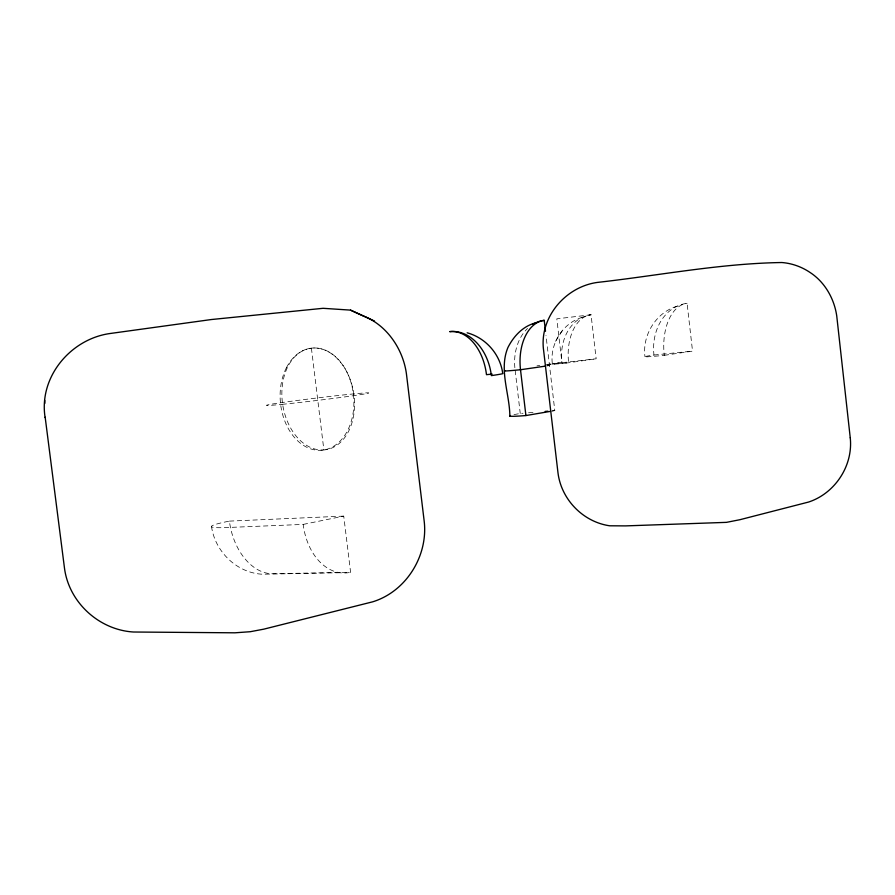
<?xml version="1.0" encoding="UTF-8"?>
<svg xmlns="http://www.w3.org/2000/svg" width="895" height="895" viewBox="0 0 895 895"><rect width="100%" height="100%" fill="white"/><g stroke="black" fill="none" stroke-linecap="round" stroke-linejoin="round"><path stroke-width="0.67" stroke-dasharray="4.47 3.36" d="M582.265 317.322C562.832 322.927 549.552 344.016 552.383 364.052M555.56 341.275L563.212 329.248M677.191 306.157C656.147 312.389 642.174 334.954 644.948 356.59M303.192 524.414L343.736 516.113L350.594 572.263L272.941 573.74A54.886 37.266 79 0 1 229.411 521.114A55.143 4.206 -7.2 0 0 225.574 527.58L303.192 524.414A56.844 40.32 87.8 0 0 350.594 572.263M552.047 411.107L554.799 410.637L545.984 335.412M664.269 355.337L692.54 351.142L687.08 303.338A48.073 39.346 82 0 0 653.965 355.024A48.352 1.074 -6.7 0 0 664.269 355.337A48.084 28.092 84.5 0 1 687.08 303.338M536.989 365.842L539.763 365.451M546.677 364.455L596.159 358.783L591.047 314.76L556.813 318.833L561.892 362.262A44.37 0.917 -6.7 0 0 568.638 362.766L596.159 358.783M546.755 365.943L549.519 365.54L546.755 365.82M546.61 364.992L568.638 362.766A44.291 27.365 84.4 0 1 591.047 314.76A44.291 34.916 82 0 0 561.892 362.262M653.965 355.024L692.54 351.142M513.987 414.631A45.444 1.924 -6.7 0 1 520.252 413.479L523.016 413.255M528.542 412.796L535.456 412.226M552.036 410.861L554.799 410.637M229.411 521.114L343.736 516.113M340.066 572.744L262.392 574.221C236.761 573.001 214.867 551.443 211.477 526.271M311.404 348.155L323.878 449.95A51.306 35.957 81.6 0 0 346.488 371.246A51.306 35.957 81.6 0 0 284.274 375.81A51.306 35.957 81.6 0 0 323.878 449.95M515.162 370.362L520.252 413.479M514.86 367.722A45.466 35.173 81.9 0 1 527.569 328.431M286.501 367.576A51.295 36.717 84.3 0 0 314.257 449.816A51.295 36.717 84.3 0 0 350.225 380.051A51.295 36.717 84.3 0 0 286.501 367.576M282.059 404.339A51.407 1.231 -6.9 0 0 367.073 393.476A51.407 1.231 -6.9 0 0 303.573 399.651A51.407 1.231 -6.9 0 0 282.059 404.339"/><path stroke-width="1.34" d="M363.459 316.013C386.931 325.165 403.074 349.184 406.419 373.763L424.23 521.539C428.134 556.019 406.14 591.494 372.734 601.809L263.779 629.163L250.253 631.713L234.937 632.81L133.545 632.015C99.11 629.968 68.825 602.402 64.462 567.978L45.164 417.204M45.119 417.551C38.53 376.817 71.097 338.332 111.069 333.376L211.343 319.537L323.095 308.305L350.504 310.117L374.524 321.059M535.378 322.961C522.893 326.194 513.54 336.319 507.912 347.551C498.75 369.512 509.624 393.554 509.859 416.108M510.43 415.537A45.444 1.924 -6.7 0 0 525.913 415.548L550.682 411.331M545.368 366.133L520.51 369.736A45.488 0.973 -6.7 0 1 505.116 370.631M545.133 411.431L547.897 411.208M467.145 332.795C485.828 337.907 500.215 354.252 502.733 373.461A47.827 1.074 -6.8 0 1 491.355 375.609A47.838 35.599 81.8 0 0 449.715 331.642A47.838 31.918 84.3 0 1 486.477 374.669A47.827 1.074 -6.8 0 1 492.172 374.121M350.504 310.117L362.9 315.767M525.913 415.548L520.51 369.736A45.466 28.841 84.4 0 1 544.216 320.354A45.466 35.173 81.9 0 0 533.028 324.247M544.216 320.354L545.502 331.307M44.75 400.401L44.862 403.332M850.25 437.823C853.248 465.624 835.113 493.279 808.655 502.028L739.885 519.715L726.483 522.356L625.549 525.891L609.685 525.79C583.014 521.93 561.232 499.466 557.977 472.75L543.668 350.84C538.868 317.938 565.103 286.87 597.312 282.428C658.709 275.548 719.994 263.454 781.85 262.526C791.997 263.309 801.875 266.867 810.266 272.606C824.91 282.216 834.241 298.729 836.735 315.879L850.25 437.823"/></g></svg>
